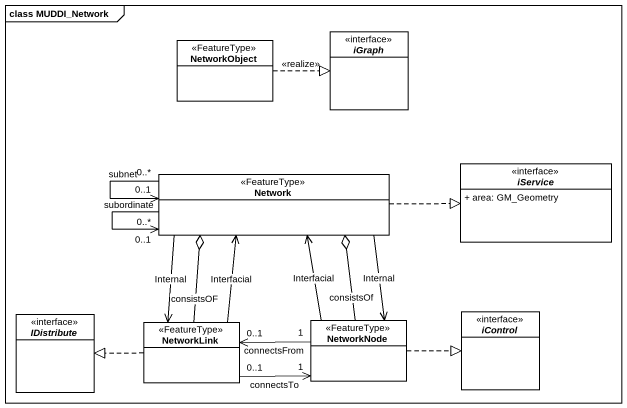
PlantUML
@startuml
mainframe class MUDDI_Network
hide circle
hide empty members
skinparam classAttributeIconSize 0
class NetworkObject <<FeatureType>>
interface iGraph
interface iService {
  + area: GM_Geometry
}
class "Network" as Network_ <<FeatureType>>
interface IDistribute
class NetworkLink <<FeatureType>>
class NetworkNode <<FeatureType>>
interface iControl
NetworkObject .right.|> iGraph : <<realize>>
Network_ .right.|> iService
Network_ "0..*" --> "0..1" Network_ : subnet
Network_ "0..*" --> "0..1" Network_ : subordinate
Network_ --> NetworkLink : Internal
Network_ --> NetworkNode : Internal
NetworkLink -up-o Network_ : consistsOF
NetworkLink -up-> Network_ : Interfacial
NetworkLink .left.|> IDistribute
NetworkLink "0..1" <-right- "1" NetworkNode : connectsFrom
NetworkLink "0..1" -right-> "1" NetworkNode : connectsTo
NetworkNode -up-o Network_ : consistsOf
NetworkNode -up-> Network_ : Interfacial
NetworkNode .right.|> iControl
@enduml
